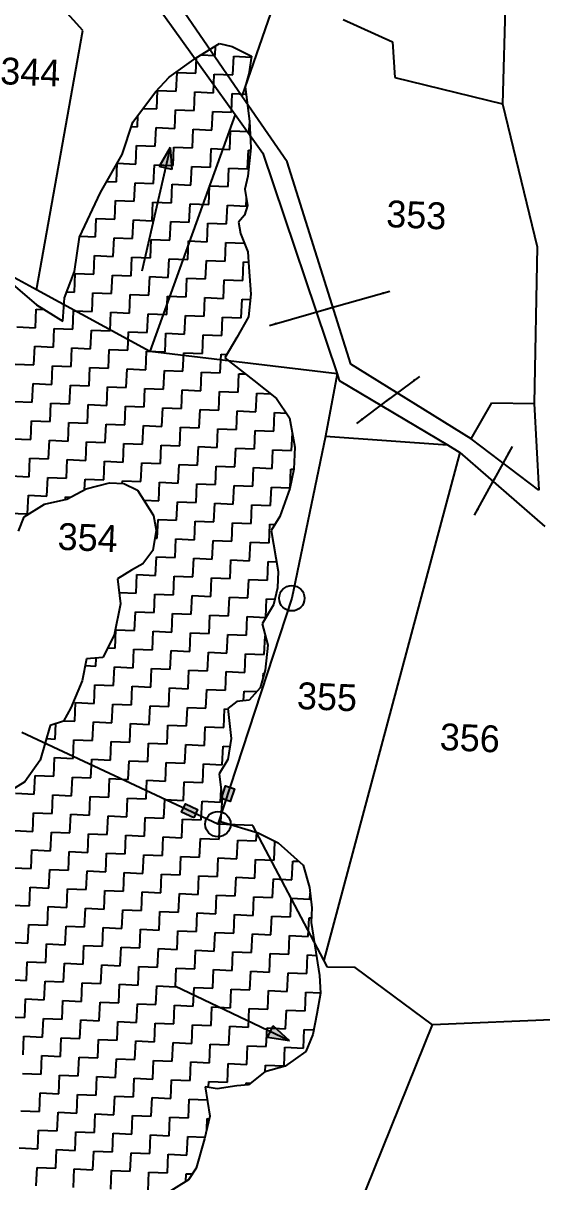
# Model space of a CAD drawing. Header units: metres. Extents: x 275066 to 277427, y 2078766 to 2080541.
# Drawn here: x 276775.3 to 276949.9, y 2079930.4 to 2080320.6 of the extents above; entities that cross this region are included whole.
import ezdxf
from ezdxf.enums import TextEntityAlignment as Align

# ---------------------------------------------------------------- set-up
doc = ezdxf.new("R2010")
doc.units = ezdxf.units.M
for name, color, linetype in [('POLY_HATCH', 12, 'Continuous'), ('POLY_PARCEL', 6, 'Continuous'), ('POLY_ROAD', 30, 'Continuous'), ('TEXT_PARCEL', 7, 'Continuous')]:
    doc.layers.add(name, color=color, linetype=linetype)
doc.styles.get("Standard").update_dxf_attribs({"font": 'simplex.shx'})
doc.styles.add('TEXT_MAP', font='')
doc.styles.get('TEXT_MAP').set_extended_font_data('Kruti Dev 050')
doc.dimstyles.get("Standard").update_dxf_attribs({"dimtxt": 0.18, "dimasz": 0.18, "dimexe": 0.18, "dimexo": 0.0625, "dimgap": 0.09, "dimtad": 0, "dimtih": 1, "dimtoh": 1, "dimdec": 4, "dimzin": 0, "dimdsep": 46, "dimtxsty": 'Standard', "dimcen": 0.09, "dimadec": 0, "dimazin": 0, "dimtfac": 1, "dimtdec": 4, "dimtofl": 0, "dimtmove": 0, "dimatfit": 3, "dimfxl": 1, "dimtolj": 1, "dimtzin": 0, "dimarcsym": 0})

msp = doc.modelspace()

# ---------------------------------------------------------------- hatches: boundary and pattern name
h = msp.add_hatch(color=256)
h.paths.add_polyline_path([(276823.2, 2080271.88), (276825.31, 2080271.39), (276824.78, 2080278.79)])
h.paths.add_polyline_path([(276824.78, 2080278.79), (276821.08, 2080272.36), (276823.2, 2080271.88)])
for points in [[(276846.37, 2080062.79), (276843.4, 2080063.76), (276842, 2080059.47), (276844.97, 2080058.5)], [(276829.9, 2080057.69), (276828.58, 2080054.87), (276832.67, 2080052.95), (276833.99, 2080055.78)]]:
    msp.add_hatch(color=256).paths.add_polyline_path(points)
h = msp.add_hatch(color=256)
h.paths.add_polyline_path([(276858.47, 2079980.93), (276857.54, 2079978.98), (276864.87, 2079977.88)])
h.paths.add_polyline_path([(276864.87, 2079977.88), (276859.41, 2079982.89), (276858.47, 2079980.93)])

# ---------------------------------------------------------------- linework, layer by layer
for points in [[(276824.78, 2080278.79), (276815.25, 2080237.14)], [(276824.78, 2080278.79), (276821.08, 2080272.36)], [(276824.78, 2080278.79), (276825.31, 2080271.39)], [(276825.31, 2080271.39), (276821.08, 2080272.36)], [(276864.87, 2079977.88), (276826.31, 2079996.29)], [(276857.54, 2079978.98), (276859.41, 2079982.89)], [(276864.87, 2079977.88), (276859.41, 2079982.89)], [(276864.87, 2079977.88), (276857.54, 2079978.98)]]:
    msp.add_lwpolyline(points)
for points in [[(276842, 2080059.47), (276843.4, 2080063.76), (276846.37, 2080062.79), (276844.97, 2080058.5)], [(276832.67, 2080052.95), (276828.58, 2080054.87), (276829.9, 2080057.69), (276833.99, 2080055.78)]]:
    msp.add_lwpolyline(points, close=True)
for centre in [(276865.7, 2080126.93), (276840.83, 2080050.86)]:
    msp.add_circle(centre, 4.27)
at = {"layer": 'POLY_HATCH'}
for p, q in [((276833.46, 2080308.93), (276841.32, 2080313.79)), ((276841.32, 2080313.79), (276845.66, 2080312.78)), ((276845.66, 2080312.78), (276852.08, 2080309.5)), ((276824.43, 2080302.49), (276833.46, 2080308.93)), ((276852.08, 2080309.5), (276851.28, 2080303.53)), ((276819.78, 2080297.52), (276824.43, 2080302.49)), ((276851.28, 2080303.53), (276850, 2080299.21)), ((276850, 2080299.21), (276851.42, 2080287.67)), ((276812.21, 2080287.26), (276819.78, 2080297.52)), ((276808.54, 2080276.34), (276812.21, 2080287.26)), ((276851.42, 2080287.67), (276851.86, 2080278.64)), ((276801.35, 2080263.6), (276808.54, 2080276.34)), ((276851.86, 2080278.64), (276850.91, 2080269.05)), ((276850.91, 2080269.05), (276849.91, 2080264.72)), ((276794.26, 2080248.53), (276801.35, 2080263.6)), ((276849.91, 2080264.72), (276850.77, 2080259.22)), ((276849.81, 2080255.98), (276847.79, 2080253.61)), ((276850.77, 2080259.22), (276849.81, 2080255.98)), ((276847.79, 2080253.61), (276848.45, 2080249.76)), ((276792.54, 2080237.03), (276794.26, 2080248.53)), ((276848.45, 2080249.76), (276850.92, 2080243.64)), ((276762.38, 2080240.58), (276779.73, 2080225.81)), ((276850.92, 2080243.64), (276851.25, 2080238.44)), ((276789.2, 2080228.07), (276792.54, 2080237.03)), ((276851.25, 2080238.44), (276851.95, 2080229.36)), ((276851.95, 2080229.36), (276851.08, 2080221.75)), ((276779.73, 2080225.81), (276788.62, 2080220.22)), ((276788.62, 2080220.22), (276789.2, 2080228.07)), ((276851.08, 2080221.75), (276847.23, 2080214.81)), ((276847.23, 2080214.81), (276843.11, 2080207.88)), ((276843.11, 2080207.88), (276852.93, 2080200.23)), ((276852.93, 2080200.23), (276860.6, 2080194.17)), ((276860.6, 2080194.17), (276864.97, 2080187.7)), ((276864.97, 2080187.7), (276866.73, 2080177.79)), ((276866.73, 2080177.79), (276866.42, 2080170.42)), ((276866.42, 2080170.42), (276865.05, 2080163.93)), ((276796.47, 2080163.78), (276804.32, 2080165.75)), ((276804.32, 2080165.75), (276809.2, 2080165.54)), ((276790, 2080160.32), (276796.47, 2080163.78)), ((276809.2, 2080165.54), (276813.7, 2080163.34)), ((276813.7, 2080163.34), (276819.09, 2080154.77)), ((276865.05, 2080163.93), (276861.64, 2080154.51)), ((276775.65, 2080154.33), (276782.45, 2080158.63)), ((276782.45, 2080158.63), (276790, 2080160.32)), ((276773.72, 2080149.52), (276775.65, 2080154.33)), ((276819.09, 2080154.77), (276820.03, 2080149.85)), ((276861.64, 2080154.51), (276858.7, 2080149.72)), ((276820.03, 2080149.85), (276818.88, 2080143)), ((276858.7, 2080149.72), (276861.12, 2080135.95)), ((276818.88, 2080143), (276815.52, 2080138.55)), ((276815.52, 2080138.55), (276811.69, 2080136.41)), ((276811.69, 2080136.41), (276806.97, 2080133.45)), ((276861.12, 2080135.95), (276860.88, 2080130.4)), ((276806.97, 2080133.45), (276808.05, 2080125.07)), ((276860.88, 2080130.4), (276859.55, 2080124.72)), ((276808.05, 2080125.07), (276805.87, 2080114.53)), ((276859.55, 2080124.72), (276855.72, 2080118.33)), ((276855.72, 2080118.33), (276857.6, 2080111.14)), ((276805.87, 2080114.53), (276802.1, 2080106.93)), ((276857.6, 2080111.14), (276856.7, 2080102.71)), ((276796.58, 2080106.51), (276795.12, 2080099.1)), ((276802.1, 2080106.93), (276796.58, 2080106.51)), ((276856.7, 2080102.71), (276855.08, 2080096.77)), ((276795.12, 2080099.1), (276791.28, 2080090.06)), ((276855.08, 2080096.77), (276851.34, 2080092.56)), ((276847.23, 2080092.19), (276844.12, 2080089.83)), ((276851.34, 2080092.56), (276847.23, 2080092.19)), ((276791.28, 2080090.06), (276788.79, 2080085.57)), ((276844.12, 2080089.83), (276845.32, 2080079.67)), ((276784.41, 2080084.03), (276781.04, 2080072.39)), ((276788.79, 2080085.57), (276784.41, 2080084.03)), ((276845.32, 2080079.67), (276844.2, 2080072.62)), ((276781.04, 2080072.39), (276775.84, 2080065.14)), ((276844.2, 2080072.62), (276841.27, 2080067.82)), ((276775.84, 2080065.14), (276770.23, 2080061.65)), ((276841.27, 2080067.82), (276842.28, 2080059.58)), ((276842.28, 2080059.58), (276841.67, 2080051.69)), ((276841.67, 2080051.69), (276854.36, 2080047.87)), ((276854.36, 2080047.87), (276861.05, 2080044.58)), ((276861.05, 2080044.58), (276869.48, 2080037.02)), ((276869.48, 2080037.02), (276871.63, 2080029.55)), ((276871.63, 2080029.55), (276872.43, 2080022.68)), ((276872.43, 2080022.68), (276872.22, 2080017.77)), ((276872.22, 2080017.77), (276875.01, 2079999.9)), ((276875.01, 2079999.9), (276875.3, 2079993.87)), ((276875.3, 2079993.87), (276874.07, 2079986.93)), ((276874.07, 2079986.93), (276872.81, 2079979.99)), ((276872.81, 2079979.99), (276870.4, 2079974.3)), ((276870.4, 2079974.3), (276863.42, 2079969.29)), ((276856.58, 2079967.41), (276851.09, 2079963.06)), ((276863.42, 2079969.29), (276856.58, 2079967.41)), ((276851.09, 2079963.06), (276847.21, 2079962.74)), ((276840.62, 2079961.75), (276836.55, 2079962.41)), ((276836.55, 2079962.41), (276838.06, 2079952.45)), ((276847.21, 2079962.74), (276840.62, 2079961.75)), ((276838.06, 2079952.45), (276836.28, 2079944.81)), ((276836.28, 2079944.81), (276833.45, 2079935.03)), ((276833.45, 2079935.03), (276830.87, 2079931.04)), ((276830.87, 2079931.04), (276821.68, 2079925.36))]:
    msp.add_line(p, q, dxfattribs=at)
at = {"layer": 'POLY_HATCH', "linetype": 'Continuous'}
for p, q in [((276839.88, 2080309.73), (276840.02, 2080312.98)), ((276833.34, 2080303.73), (276833.56, 2080308.99)), ((276835.09, 2080309.94), (276839.88, 2080309.73)), ((276845.89, 2080303.19), (276846.15, 2080309.47)), ((276846.15, 2080309.47), (276852.04, 2080309.22)), ((276826.8, 2080297.72), (276827.07, 2080303.99)), ((276827.07, 2080303.99), (276833.34, 2080303.73)), ((276839.35, 2080297.19), (276839.61, 2080303.46)), ((276839.61, 2080303.46), (276845.89, 2080303.19)), ((276820.26, 2080291.72), (276820.53, 2080297.99)), ((276820.53, 2080297.99), (276826.8, 2080297.72)), ((276832.81, 2080291.18), (276833.07, 2080297.46)), ((276833.07, 2080297.46), (276839.35, 2080297.19)), ((276845.35, 2080290.65), (276845.62, 2080296.92)), ((276845.62, 2080296.92), (276850.31, 2080296.72)), ((276815.64, 2080291.91), (276820.26, 2080291.72)), ((276826.27, 2080285.18), (276826.53, 2080291.45)), ((276826.53, 2080291.45), (276832.81, 2080291.18)), ((276838.81, 2080284.64), (276839.08, 2080290.92)), ((276839.08, 2080290.92), (276845.35, 2080290.65)), ((276813.72, 2080285.71), (276813.88, 2080289.53)), ((276851.36, 2080284.11), (276851.47, 2080286.71)), ((276811.71, 2080285.8), (276813.72, 2080285.71)), ((276819.73, 2080279.17), (276819.99, 2080285.44)), ((276819.99, 2080285.44), (276826.27, 2080285.18)), ((276832.27, 2080278.64), (276832.54, 2080284.91)), ((276832.54, 2080284.91), (276838.81, 2080284.64)), ((276844.82, 2080278.1), (276845.08, 2080284.38)), ((276845.08, 2080284.38), (276851.36, 2080284.11)), ((276813.19, 2080273.17), (276813.45, 2080279.44)), ((276813.45, 2080279.44), (276819.73, 2080279.17)), ((276825.73, 2080272.63), (276826, 2080278.9)), ((276826, 2080278.9), (276832.27, 2080278.64)), ((276838.28, 2080272.1), (276838.54, 2080278.37)), ((276838.54, 2080278.37), (276844.82, 2080278.1)), ((276850.82, 2080271.56), (276851.09, 2080277.84)), ((276851.09, 2080277.84), (276851.77, 2080277.81)), ((276806.65, 2080267.16), (276806.91, 2080273.43)), ((276806.91, 2080273.43), (276813.19, 2080273.17)), ((276819.19, 2080266.63), (276819.46, 2080272.9)), ((276819.46, 2080272.9), (276825.73, 2080272.63)), ((276831.74, 2080266.09), (276832, 2080272.37)), ((276832, 2080272.37), (276838.28, 2080272.1)), ((276844.28, 2080265.56), (276844.55, 2080271.83)), ((276844.55, 2080271.83), (276850.82, 2080271.56)), ((276803.43, 2080267.3), (276806.65, 2080267.16)), ((276812.65, 2080260.62), (276812.92, 2080266.89)), ((276812.92, 2080266.89), (276819.19, 2080266.63)), ((276825.2, 2080260.09), (276825.46, 2080266.36)), ((276825.46, 2080266.36), (276831.74, 2080266.09)), ((276837.74, 2080259.55), (276838.01, 2080265.83)), ((276838.01, 2080265.83), (276844.28, 2080265.56)), ((276806.11, 2080254.62), (276806.38, 2080260.89)), ((276806.38, 2080260.89), (276812.65, 2080260.62)), ((276818.66, 2080254.08), (276818.93, 2080260.35)), ((276818.93, 2080260.35), (276825.2, 2080260.09)), ((276831.2, 2080253.55), (276831.47, 2080259.82)), ((276831.47, 2080259.82), (276837.74, 2080259.55)), ((276850.29, 2080259.02), (276850.4, 2080261.59)), ((276843.75, 2080253.01), (276844.02, 2080259.29)), ((276844.02, 2080259.29), (276850.29, 2080259.02)), ((276799.57, 2080248.61), (276799.84, 2080254.88)), ((276799.84, 2080254.88), (276806.11, 2080254.62)), ((276812.12, 2080248.08), (276812.39, 2080254.35)), ((276812.39, 2080254.35), (276818.66, 2080254.08)), ((276824.66, 2080247.54), (276824.93, 2080253.81)), ((276824.93, 2080253.81), (276831.2, 2080253.55)), ((276837.21, 2080247.01), (276837.48, 2080253.28)), ((276837.48, 2080253.28), (276843.75, 2080253.01)), ((276794.41, 2080248.83), (276799.57, 2080248.61)), ((276805.58, 2080242.07), (276805.85, 2080248.34)), ((276805.85, 2080248.34), (276812.12, 2080248.08)), ((276818.12, 2080241.54), (276818.39, 2080247.81)), ((276818.39, 2080247.81), (276824.66, 2080247.54)), ((276830.67, 2080241), (276830.94, 2080247.28)), ((276830.94, 2080247.28), (276837.21, 2080247.01)), ((276843.21, 2080240.47), (276843.48, 2080246.74)), ((276843.48, 2080246.74), (276849.75, 2080246.47)), ((276849.75, 2080246.47), (276849.76, 2080246.53)), ((276799.04, 2080236.07), (276799.31, 2080242.34)), ((276799.31, 2080242.34), (276805.58, 2080242.07)), ((276811.58, 2080235.53), (276811.85, 2080241.8)), ((276811.85, 2080241.8), (276818.12, 2080241.54)), ((276824.13, 2080235), (276824.4, 2080241.27)), ((276824.4, 2080241.27), (276830.67, 2080241)), ((276836.67, 2080234.46), (276836.94, 2080240.74)), ((276836.94, 2080240.74), (276843.21, 2080240.47)), ((276849.22, 2080233.93), (276849.49, 2080240.2)), ((276849.49, 2080240.2), (276851.14, 2080240.13)), ((276792.5, 2080230.06), (276792.77, 2080236.33)), ((276792.77, 2080236.33), (276799.04, 2080236.07)), ((276805.04, 2080229.53), (276805.31, 2080235.8)), ((276805.31, 2080235.8), (276811.58, 2080235.53)), ((276817.59, 2080228.99), (276817.86, 2080235.26)), ((276817.86, 2080235.26), (276824.13, 2080235)), ((276830.13, 2080228.46), (276830.4, 2080234.73)), ((276830.4, 2080234.73), (276836.67, 2080234.46)), ((276842.68, 2080227.92), (276842.95, 2080234.2)), ((276842.95, 2080234.2), (276849.22, 2080233.93)), ((276789.99, 2080230.17), (276792.5, 2080230.06)), ((276798.5, 2080223.52), (276798.77, 2080229.79)), ((276798.77, 2080229.79), (276805.04, 2080229.53)), ((276811.05, 2080222.99), (276811.32, 2080229.26)), ((276811.32, 2080229.26), (276817.59, 2080228.99)), ((276823.59, 2080222.45), (276823.86, 2080228.72)), ((276823.86, 2080228.72), (276830.13, 2080228.46)), ((276836.14, 2080221.92), (276836.41, 2080228.19)), ((276836.41, 2080228.19), (276842.68, 2080227.92)), ((276779.42, 2080218.05), (276779.69, 2080224.32)), ((276779.69, 2080224.32), (276782.27, 2080224.21)), ((276848.68, 2080221.38), (276848.95, 2080227.66)), ((276848.95, 2080227.66), (276851.74, 2080227.54)), ((276791.97, 2080217.52), (276792.23, 2080223.79)), ((276792.23, 2080223.79), (276798.5, 2080223.52)), ((276804.51, 2080216.98), (276804.78, 2080223.25)), ((276804.78, 2080223.25), (276811.05, 2080222.99)), ((276817.06, 2080216.45), (276817.32, 2080222.72)), ((276817.32, 2080222.72), (276823.59, 2080222.45)), ((276829.6, 2080215.91), (276829.87, 2080222.18)), ((276829.87, 2080222.18), (276836.14, 2080221.92)), ((276842.15, 2080215.38), (276842.41, 2080221.65)), ((276842.41, 2080221.65), (276848.68, 2080221.38)), ((276773.15, 2080218.32), (276779.42, 2080218.05)), ((276785.43, 2080211.51), (276785.69, 2080217.78)), ((276785.69, 2080217.78), (276791.97, 2080217.52)), ((276797.97, 2080210.98), (276798.24, 2080217.25)), ((276798.24, 2080217.25), (276804.51, 2080216.98)), ((276810.52, 2080210.44), (276810.78, 2080216.71)), ((276810.78, 2080216.71), (276817.06, 2080216.45)), ((276823.06, 2080209.91), (276823.33, 2080216.18)), ((276823.33, 2080216.18), (276829.6, 2080215.91)), ((276835.61, 2080209.37), (276835.87, 2080215.65)), ((276835.87, 2080215.65), (276842.15, 2080215.38)), ((276778.89, 2080205.5), (276779.15, 2080211.78)), ((276779.15, 2080211.78), (276785.43, 2080211.51)), ((276791.43, 2080204.97), (276791.7, 2080211.24)), ((276791.7, 2080211.24), (276797.97, 2080210.98)), ((276803.98, 2080204.44), (276804.24, 2080210.71)), ((276804.24, 2080210.71), (276810.52, 2080210.44)), ((276816.52, 2080203.9), (276816.79, 2080210.17)), ((276816.79, 2080210.17), (276823.06, 2080209.91)), ((276829.07, 2080203.37), (276829.33, 2080209.64)), ((276829.33, 2080209.64), (276835.61, 2080209.37)), ((276841.61, 2080202.83), (276841.88, 2080209.11)), ((276841.88, 2080209.11), (276843.79, 2080209.02)), ((276772.61, 2080205.77), (276778.89, 2080205.5)), ((276784.89, 2080198.96), (276785.16, 2080205.24)), ((276785.16, 2080205.24), (276791.43, 2080204.97)), ((276797.44, 2080198.43), (276797.7, 2080204.7)), ((276797.7, 2080204.7), (276803.98, 2080204.44)), ((276809.98, 2080197.9), (276810.25, 2080204.17)), ((276810.25, 2080204.17), (276816.52, 2080203.9)), ((276822.53, 2080197.36), (276822.79, 2080203.63)), ((276822.79, 2080203.63), (276829.07, 2080203.37)), ((276835.07, 2080196.83), (276835.34, 2080203.1)), ((276835.34, 2080203.1), (276841.61, 2080202.83)), ((276847.62, 2080196.29), (276847.88, 2080202.57)), ((276847.88, 2080202.57), (276850.05, 2080202.47)), ((276778.35, 2080192.96), (276778.62, 2080199.23)), ((276778.62, 2080199.23), (276784.89, 2080198.96)), ((276790.9, 2080192.43), (276791.16, 2080198.7)), ((276791.16, 2080198.7), (276797.44, 2080198.43)), ((276803.44, 2080191.89), (276803.71, 2080198.16)), ((276803.71, 2080198.16), (276809.98, 2080197.9)), ((276815.99, 2080191.36), (276816.25, 2080197.63)), ((276816.25, 2080197.63), (276822.53, 2080197.36)), ((276828.53, 2080190.82), (276828.8, 2080197.09)), ((276828.8, 2080197.09), (276835.07, 2080196.83)), ((276772.08, 2080193.23), (276778.35, 2080192.96)), ((276841.08, 2080190.29), (276841.34, 2080196.56)), ((276841.34, 2080196.56), (276847.62, 2080196.29)), ((276853.62, 2080189.75), (276853.89, 2080196.03)), ((276853.89, 2080196.03), (276858.5, 2080195.83)), ((276784.36, 2080186.42), (276784.62, 2080192.69)), ((276784.62, 2080192.69), (276790.9, 2080192.43)), ((276796.9, 2080185.89), (276797.17, 2080192.16)), ((276797.17, 2080192.16), (276803.44, 2080191.89)), ((276809.45, 2080185.35), (276809.71, 2080191.62)), ((276809.71, 2080191.62), (276815.99, 2080191.36)), ((276821.99, 2080184.82), (276822.26, 2080191.09)), ((276822.26, 2080191.09), (276828.53, 2080190.82)), ((276834.54, 2080184.28), (276834.8, 2080190.56)), ((276834.8, 2080190.56), (276841.08, 2080190.29)), ((276847.08, 2080183.75), (276847.35, 2080190.02)), ((276847.35, 2080190.02), (276853.62, 2080189.75)), ((276859.63, 2080183.21), (276859.89, 2080189.49)), ((276859.89, 2080189.49), (276863.87, 2080189.32)), ((276777.82, 2080180.41), (276778.08, 2080186.69)), ((276778.08, 2080186.69), (276784.36, 2080186.42)), ((276790.36, 2080179.88), (276790.63, 2080186.15)), ((276790.63, 2080186.15), (276796.9, 2080185.89)), ((276802.91, 2080179.35), (276803.17, 2080185.62)), ((276803.17, 2080185.62), (276809.45, 2080185.35)), ((276815.45, 2080178.81), (276815.72, 2080185.08)), ((276815.72, 2080185.08), (276821.99, 2080184.82)), ((276828, 2080178.28), (276828.26, 2080184.55)), ((276828.26, 2080184.55), (276834.54, 2080184.28)), ((276840.54, 2080177.74), (276840.81, 2080184.02)), ((276840.81, 2080184.02), (276847.08, 2080183.75)), ((276853.09, 2080177.21), (276853.35, 2080183.48)), ((276853.35, 2080183.48), (276859.63, 2080183.21)), ((276865.63, 2080176.67), (276865.88, 2080182.56)), ((276771.54, 2080180.68), (276777.82, 2080180.41)), ((276783.82, 2080173.87), (276784.09, 2080180.15)), ((276784.09, 2080180.15), (276790.36, 2080179.88)), ((276796.37, 2080173.34), (276796.63, 2080179.61)), ((276796.63, 2080179.61), (276802.91, 2080179.35)), ((276808.91, 2080172.81), (276809.18, 2080179.08)), ((276809.18, 2080179.08), (276815.45, 2080178.81)), ((276821.46, 2080172.27), (276821.72, 2080178.54)), ((276821.72, 2080178.54), (276828, 2080178.28)), ((276834, 2080171.74), (276834.27, 2080178.01)), ((276834.27, 2080178.01), (276840.54, 2080177.74)), ((276846.55, 2080171.2), (276846.81, 2080177.48)), ((276846.81, 2080177.48), (276853.09, 2080177.21)), ((276777.28, 2080167.87), (276777.55, 2080174.14)), ((276777.55, 2080174.14), (276783.82, 2080173.87)), ((276789.83, 2080167.34), (276790.1, 2080173.61)), ((276790.1, 2080173.61), (276796.37, 2080173.34)), ((276859.09, 2080170.67), (276859.36, 2080176.94)), ((276859.36, 2080176.94), (276865.63, 2080176.67)), ((276802.37, 2080166.8), (276802.64, 2080173.07)), ((276802.64, 2080173.07), (276808.91, 2080172.81)), ((276814.92, 2080166.27), (276815.19, 2080172.54)), ((276815.19, 2080172.54), (276821.46, 2080172.27)), ((276827.46, 2080165.73), (276827.73, 2080172)), ((276827.73, 2080172), (276834, 2080171.74)), ((276840.01, 2080165.2), (276840.28, 2080171.47)), ((276840.28, 2080171.47), (276846.55, 2080171.2)), ((276852.55, 2080164.66), (276852.82, 2080170.94)), ((276852.82, 2080170.94), (276859.09, 2080170.67)), ((276865.1, 2080164.16), (276865.37, 2080170.4)), ((276865.37, 2080170.4), (276866.41, 2080170.36)), ((276771.01, 2080168.14), (276777.28, 2080167.87)), ((276783.29, 2080161.33), (276783.56, 2080167.6)), ((276783.56, 2080167.6), (276789.83, 2080167.34)), ((276795.95, 2080163.51), (276796.1, 2080167.07)), ((276796.1, 2080167.07), (276802.37, 2080166.8)), ((276808.6, 2080165.57), (276808.65, 2080166.53)), ((276808.65, 2080166.53), (276814.92, 2080166.27)), ((276820.92, 2080159.73), (276821.19, 2080166)), ((276821.19, 2080166), (276827.46, 2080165.73)), ((276833.47, 2080159.19), (276833.74, 2080165.47)), ((276833.74, 2080165.47), (276840.01, 2080165.2)), ((276846.01, 2080158.66), (276846.28, 2080164.93)), ((276846.28, 2080164.93), (276852.55, 2080164.66)), ((276858.56, 2080158.12), (276858.83, 2080164.4)), ((276858.83, 2080164.4), (276865.09, 2080164.13)), ((276776.75, 2080155.32), (276777.02, 2080161.6)), ((276777.02, 2080161.6), (276783.29, 2080161.33)), ((276789.52, 2080160.22), (276789.56, 2080161.06)), ((276789.56, 2080161.06), (276791.24, 2080160.99)), ((276815.84, 2080159.94), (276820.92, 2080159.73)), ((276826.93, 2080153.19), (276827.2, 2080159.46)), ((276827.2, 2080159.46), (276833.47, 2080159.19)), ((276839.47, 2080152.65), (276839.74, 2080158.93)), ((276839.74, 2080158.93), (276846.01, 2080158.66)), ((276852.02, 2080152.12), (276852.29, 2080158.39)), ((276852.29, 2080158.39), (276858.56, 2080158.12)), ((276770.48, 2080155.59), (276776.75, 2080155.32)), ((276820.39, 2080147.18), (276820.66, 2080153.45)), ((276820.66, 2080153.45), (276826.93, 2080153.19)), ((276832.93, 2080146.65), (276833.2, 2080152.92)), ((276833.2, 2080152.92), (276839.47, 2080152.65)), ((276845.48, 2080146.11), (276845.75, 2080152.39)), ((276845.75, 2080152.39), (276852.02, 2080152.12)), ((276858.02, 2080145.58), (276858.29, 2080151.85)), ((276858.29, 2080151.85), (276859.97, 2080151.78)), ((276819.59, 2080147.22), (276820.39, 2080147.18)), ((276826.39, 2080140.64), (276826.66, 2080146.91)), ((276826.66, 2080146.91), (276832.93, 2080146.65)), ((276838.94, 2080140.11), (276839.21, 2080146.38)), ((276839.21, 2080146.38), (276845.48, 2080146.11)), ((276851.48, 2080139.57), (276851.75, 2080145.85)), ((276851.75, 2080145.85), (276858.02, 2080145.58)), ((276819.85, 2080134.64), (276820.12, 2080140.91)), ((276820.12, 2080140.91), (276826.39, 2080140.64)), ((276832.4, 2080134.1), (276832.67, 2080140.38)), ((276832.67, 2080140.38), (276838.94, 2080140.11)), ((276844.94, 2080133.57), (276845.21, 2080139.84)), ((276845.21, 2080139.84), (276851.48, 2080139.57)), ((276857.49, 2080133.03), (276857.76, 2080139.31)), ((276857.76, 2080139.31), (276860.56, 2080139.19)), ((276813.32, 2080128.63), (276813.58, 2080134.9)), ((276813.58, 2080134.9), (276819.85, 2080134.64)), ((276825.86, 2080128.1), (276826.13, 2080134.37)), ((276826.13, 2080134.37), (276832.4, 2080134.1)), ((276838.41, 2080127.56), (276838.67, 2080133.84)), ((276838.67, 2080133.84), (276844.94, 2080133.57)), ((276850.95, 2080127.03), (276851.22, 2080133.3)), ((276851.22, 2080133.3), (276857.49, 2080133.03)), ((276807.56, 2080128.88), (276813.32, 2080128.63)), ((276819.32, 2080122.09), (276819.59, 2080128.36)), ((276819.59, 2080128.36), (276825.86, 2080128.1)), ((276831.87, 2080121.56), (276832.13, 2080127.83)), ((276832.13, 2080127.83), (276838.41, 2080127.56)), ((276844.41, 2080121.02), (276844.68, 2080127.3)), ((276844.68, 2080127.3), (276850.95, 2080127.03)), ((276856.96, 2080120.49), (276857.22, 2080126.76)), ((276857.22, 2080126.76), (276860, 2080126.64)), ((276812.78, 2080116.09), (276813.05, 2080122.36)), ((276813.05, 2080122.36), (276819.32, 2080122.09)), ((276825.33, 2080115.55), (276825.59, 2080121.82)), ((276825.59, 2080121.82), (276831.87, 2080121.56)), ((276837.87, 2080115.02), (276838.14, 2080121.29)), ((276838.14, 2080121.29), (276844.41, 2080121.02)), ((276850.42, 2080114.48), (276850.68, 2080120.76)), ((276850.68, 2080120.76), (276856.96, 2080120.49)), ((276806.24, 2080110.08), (276806.51, 2080116.35)), ((276806.51, 2080116.35), (276812.78, 2080116.09)), ((276818.79, 2080109.55), (276819.05, 2080115.82)), ((276819.05, 2080115.82), (276825.33, 2080115.55)), ((276831.33, 2080109.01), (276831.6, 2080115.29)), ((276831.6, 2080115.29), (276837.87, 2080115.02)), ((276843.88, 2080108.48), (276844.14, 2080114.75)), ((276844.14, 2080114.75), (276850.42, 2080114.48)), ((276856.42, 2080107.94), (276856.69, 2080114.22)), ((276856.69, 2080114.22), (276856.8, 2080114.21)), ((276803.72, 2080110.19), (276806.24, 2080110.08)), ((276812.25, 2080103.54), (276812.51, 2080109.81)), ((276812.51, 2080109.81), (276818.79, 2080109.55)), ((276824.79, 2080103.01), (276825.06, 2080109.28)), ((276825.06, 2080109.28), (276831.33, 2080109.01)), ((276837.34, 2080102.47), (276837.6, 2080108.75)), ((276837.6, 2080108.75), (276843.88, 2080108.48)), ((276849.88, 2080101.94), (276850.15, 2080108.21)), ((276850.15, 2080108.21), (276856.42, 2080107.94)), ((276796.13, 2080104.23), (276799.7, 2080104.08)), ((276799.7, 2080104.08), (276799.82, 2080106.75)), ((276805.71, 2080097.54), (276805.97, 2080103.81)), ((276805.97, 2080103.81), (276812.25, 2080103.54)), ((276818.25, 2080097), (276818.52, 2080103.27)), ((276818.52, 2080103.27), (276824.79, 2080103.01)), ((276830.8, 2080096.47), (276831.06, 2080102.74)), ((276831.06, 2080102.74), (276837.34, 2080102.47)), ((276843.34, 2080095.93), (276843.61, 2080102.21)), ((276843.61, 2080102.21), (276849.88, 2080101.94)), ((276856.11, 2080100.55), (276856.15, 2080101.67)), ((276856.15, 2080101.67), (276856.41, 2080101.66)), ((276799.17, 2080091.53), (276799.43, 2080097.8)), ((276799.43, 2080097.8), (276805.71, 2080097.54)), ((276811.71, 2080091), (276811.98, 2080097.27)), ((276811.98, 2080097.27), (276818.25, 2080097)), ((276824.26, 2080090.46), (276824.52, 2080096.73)), ((276824.52, 2080096.73), (276830.8, 2080096.47)), ((276836.8, 2080089.93), (276837.07, 2080096.2)), ((276837.07, 2080096.2), (276843.34, 2080095.93)), ((276849.48, 2080092.39), (276849.61, 2080095.67)), ((276849.61, 2080095.67), (276853.93, 2080095.48)), ((276792.63, 2080085.53), (276792.89, 2080091.8)), ((276792.89, 2080091.8), (276799.17, 2080091.53)), ((276805.17, 2080084.99), (276805.44, 2080091.26)), ((276805.44, 2080091.26), (276811.71, 2080091)), ((276817.72, 2080084.46), (276817.98, 2080090.73)), ((276817.98, 2080090.73), (276824.26, 2080090.46)), ((276830.26, 2080083.92), (276830.53, 2080090.19)), ((276830.53, 2080090.19), (276836.8, 2080089.93)), ((276842.81, 2080083.39), (276843.07, 2080089.66)), ((276843.07, 2080089.66), (276844.14, 2080089.62)), ((276786.09, 2080079.52), (276786.31, 2080084.7)), ((276788.85, 2080085.69), (276792.63, 2080085.53)), ((276798.63, 2080078.99), (276798.9, 2080085.26)), ((276798.9, 2080085.26), (276805.17, 2080084.99)), ((276811.18, 2080078.45), (276811.45, 2080084.72)), ((276811.45, 2080084.72), (276817.72, 2080084.46)), ((276823.72, 2080077.92), (276823.99, 2080084.19)), ((276823.99, 2080084.19), (276830.26, 2080083.92)), ((276836.27, 2080077.38), (276836.54, 2080083.66)), ((276836.54, 2080083.66), (276842.81, 2080083.39)), ((276783.14, 2080079.65), (276786.09, 2080079.52)), ((276792.09, 2080072.98), (276792.36, 2080079.25)), ((276792.36, 2080079.25), (276798.63, 2080078.99)), ((276804.64, 2080072.45), (276804.91, 2080078.72)), ((276804.91, 2080078.72), (276811.18, 2080078.45)), ((276817.18, 2080071.91), (276817.45, 2080078.18)), ((276817.45, 2080078.18), (276823.72, 2080077.92)), ((276829.73, 2080071.38), (276830, 2080077.65)), ((276830, 2080077.65), (276836.27, 2080077.38)), ((276842.27, 2080070.84), (276842.54, 2080077.12)), ((276842.54, 2080077.12), (276844.9, 2080077.02)), ((276785.55, 2080066.97), (276785.82, 2080073.25)), ((276785.82, 2080073.25), (276792.09, 2080072.98)), ((276798.1, 2080066.44), (276798.37, 2080072.71)), ((276798.37, 2080072.71), (276804.64, 2080072.45)), ((276810.64, 2080065.91), (276810.91, 2080072.18)), ((276810.91, 2080072.18), (276817.18, 2080071.91)), ((276823.19, 2080065.37), (276823.46, 2080071.64)), ((276823.46, 2080071.64), (276829.73, 2080071.38)), ((276835.73, 2080064.84), (276836, 2080071.11)), ((276836, 2080071.11), (276842.27, 2080070.84)), ((276779.01, 2080060.97), (276779.28, 2080067.24)), ((276779.28, 2080067.24), (276785.55, 2080066.97)), ((276791.56, 2080060.44), (276791.83, 2080066.71)), ((276791.83, 2080066.71), (276798.1, 2080066.44)), ((276804.1, 2080059.9), (276804.37, 2080066.17)), ((276804.37, 2080066.17), (276810.64, 2080065.91)), ((276816.65, 2080059.37), (276816.92, 2080065.64)), ((276816.92, 2080065.64), (276823.19, 2080065.37)), ((276829.19, 2080058.83), (276829.46, 2080065.1)), ((276829.46, 2080065.1), (276835.73, 2080064.84)), ((276772.74, 2080061.24), (276779.01, 2080060.97)), ((276785.02, 2080054.43), (276785.29, 2080060.7)), ((276785.29, 2080060.7), (276791.56, 2080060.44)), ((276841.74, 2080058.3), (276841.92, 2080062.53)), ((276797.56, 2080053.9), (276797.83, 2080060.17)), ((276797.83, 2080060.17), (276804.1, 2080059.9)), ((276810.11, 2080053.36), (276810.38, 2080059.63)), ((276810.38, 2080059.63), (276816.65, 2080059.37)), ((276822.65, 2080052.83), (276822.92, 2080059.1)), ((276822.92, 2080059.1), (276829.19, 2080058.83)), ((276835.2, 2080052.29), (276835.47, 2080058.57)), ((276835.47, 2080058.57), (276841.74, 2080058.3)), ((276778.48, 2080048.42), (276778.75, 2080054.7)), ((276778.75, 2080054.7), (276785.02, 2080054.43)), ((276791.02, 2080047.89), (276791.29, 2080054.16)), ((276791.29, 2080054.16), (276797.56, 2080053.9)), ((276803.57, 2080047.36), (276803.84, 2080053.63)), ((276803.84, 2080053.63), (276810.11, 2080053.36)), ((276816.11, 2080046.82), (276816.38, 2080053.09)), ((276816.38, 2080053.09), (276822.65, 2080052.83)), ((276828.66, 2080046.29), (276828.93, 2080052.56)), ((276828.93, 2080052.56), (276835.2, 2080052.29)), ((276772.21, 2080048.69), (276778.48, 2080048.42)), ((276841.2, 2080045.75), (276841.47, 2080052.03)), ((276841.47, 2080052.03), (276841.7, 2080052.02)), ((276784.49, 2080041.88), (276784.75, 2080048.16)), ((276784.75, 2080048.16), (276791.02, 2080047.89)), ((276797.03, 2080041.35), (276797.3, 2080047.62)), ((276797.3, 2080047.62), (276803.57, 2080047.36)), ((276809.58, 2080040.82), (276809.84, 2080047.09)), ((276809.84, 2080047.09), (276816.11, 2080046.82)), ((276822.12, 2080040.28), (276822.39, 2080046.55)), ((276822.39, 2080046.55), (276828.66, 2080046.29)), ((276834.67, 2080039.75), (276834.93, 2080046.02)), ((276834.93, 2080046.02), (276841.2, 2080045.75)), ((276847.21, 2080039.21), (276847.48, 2080045.49)), ((276847.48, 2080045.49), (276853.75, 2080045.22)), ((276853.75, 2080045.22), (276853.87, 2080048.02)), ((276859.76, 2080038.68), (276860.02, 2080044.95)), ((276860.02, 2080044.95), (276860.32, 2080044.94)), ((276777.95, 2080035.88), (276778.21, 2080042.15)), ((276778.21, 2080042.15), (276784.49, 2080041.88)), ((276790.49, 2080035.35), (276790.76, 2080041.62)), ((276790.76, 2080041.62), (276797.03, 2080041.35)), ((276803.04, 2080034.81), (276803.3, 2080041.08)), ((276803.3, 2080041.08), (276809.58, 2080040.82)), ((276815.58, 2080034.28), (276815.85, 2080040.55)), ((276815.85, 2080040.55), (276822.12, 2080040.28)), ((276828.13, 2080033.74), (276828.39, 2080040.01)), ((276828.39, 2080040.01), (276834.67, 2080039.75)), ((276840.67, 2080033.21), (276840.94, 2080039.48)), ((276840.94, 2080039.48), (276847.21, 2080039.21)), ((276853.22, 2080032.67), (276853.48, 2080038.95)), ((276853.48, 2080038.95), (276859.76, 2080038.68)), ((276865.76, 2080032.14), (276866.03, 2080038.41)), ((276866.03, 2080038.41), (276868.02, 2080038.33)), ((276771.67, 2080036.15), (276777.95, 2080035.88)), ((276783.95, 2080029.34), (276784.22, 2080035.61)), ((276784.22, 2080035.61), (276790.49, 2080035.35)), ((276796.5, 2080028.81), (276796.76, 2080035.08)), ((276796.76, 2080035.08), (276803.04, 2080034.81)), ((276809.04, 2080028.27), (276809.31, 2080034.54)), ((276809.31, 2080034.54), (276815.58, 2080034.28)), ((276821.59, 2080027.74), (276821.85, 2080034.01)), ((276821.85, 2080034.01), (276828.13, 2080033.74)), ((276834.13, 2080027.2), (276834.4, 2080033.48)), ((276834.4, 2080033.48), (276840.67, 2080033.21)), ((276777.41, 2080023.33), (276777.68, 2080029.61)), ((276777.68, 2080029.61), (276783.95, 2080029.34)), ((276846.68, 2080026.67), (276846.94, 2080032.94)), ((276846.94, 2080032.94), (276853.22, 2080032.67)), ((276859.22, 2080026.13), (276859.49, 2080032.41)), ((276859.49, 2080032.41), (276865.76, 2080032.14)), ((276789.96, 2080022.8), (276790.22, 2080029.07)), ((276790.22, 2080029.07), (276796.5, 2080028.81)), ((276802.5, 2080022.27), (276802.77, 2080028.54)), ((276802.77, 2080028.54), (276809.04, 2080028.27)), ((276815.05, 2080021.73), (276815.31, 2080028)), ((276815.31, 2080028), (276821.59, 2080027.74)), ((276827.59, 2080021.2), (276827.86, 2080027.47)), ((276827.86, 2080027.47), (276834.13, 2080027.2)), ((276840.14, 2080020.66), (276840.4, 2080026.94)), ((276840.4, 2080026.94), (276846.68, 2080026.67)), ((276852.68, 2080020.13), (276852.95, 2080026.4)), ((276852.95, 2080026.4), (276859.22, 2080026.13)), ((276865.23, 2080019.59), (276865.49, 2080025.87)), ((276865.49, 2080025.87), (276871.77, 2080025.6)), ((276871.77, 2080025.6), (276871.85, 2080027.61)), ((276771.14, 2080023.6), (276777.41, 2080023.33)), ((276783.42, 2080016.79), (276783.68, 2080023.07)), ((276783.68, 2080023.07), (276789.96, 2080022.8)), ((276795.96, 2080016.26), (276796.23, 2080022.53)), ((276796.23, 2080022.53), (276802.5, 2080022.27)), ((276808.51, 2080015.73), (276808.77, 2080022)), ((276808.77, 2080022), (276815.05, 2080021.73)), ((276821.05, 2080015.19), (276821.32, 2080021.46)), ((276821.32, 2080021.46), (276827.59, 2080021.2)), ((276833.6, 2080014.66), (276833.86, 2080020.93)), ((276833.86, 2080020.93), (276840.14, 2080020.66)), ((276846.14, 2080014.12), (276846.41, 2080020.4)), ((276846.41, 2080020.4), (276852.68, 2080020.13)), ((276858.69, 2080013.59), (276858.95, 2080019.86)), ((276858.95, 2080019.86), (276865.23, 2080019.59)), ((276871.23, 2080013.05), (276871.5, 2080019.33)), ((276871.5, 2080019.33), (276872.28, 2080019.29)), ((276776.88, 2080010.79), (276777.14, 2080017.06)), ((276777.14, 2080017.06), (276783.42, 2080016.79)), ((276789.42, 2080010.26), (276789.69, 2080016.53)), ((276789.69, 2080016.53), (276795.96, 2080016.26)), ((276801.97, 2080009.72), (276802.23, 2080015.99)), ((276802.23, 2080015.99), (276808.51, 2080015.73)), ((276814.51, 2080009.19), (276814.78, 2080015.46)), ((276814.78, 2080015.46), (276821.05, 2080015.19)), ((276827.06, 2080008.65), (276827.32, 2080014.92)), ((276827.32, 2080014.92), (276833.6, 2080014.66)), ((276839.6, 2080008.12), (276839.87, 2080014.39)), ((276839.87, 2080014.39), (276846.14, 2080014.12)), ((276852.15, 2080007.58), (276852.41, 2080013.86)), ((276852.41, 2080013.86), (276858.69, 2080013.59)), ((276770.6, 2080011.06), (276776.88, 2080010.79)), ((276782.88, 2080004.25), (276783.15, 2080010.52)), ((276783.15, 2080010.52), (276789.42, 2080010.26)), ((276795.43, 2080003.72), (276795.69, 2080009.99)), ((276795.69, 2080009.99), (276801.97, 2080009.72)), ((276864.69, 2080007.05), (276864.96, 2080013.32)), ((276864.96, 2080013.32), (276871.23, 2080013.05)), ((276807.97, 2080003.18), (276808.24, 2080009.45)), ((276808.24, 2080009.45), (276814.51, 2080009.19)), ((276820.52, 2080002.65), (276820.78, 2080008.92)), ((276820.78, 2080008.92), (276827.06, 2080008.65)), ((276833.06, 2080002.11), (276833.33, 2080008.39)), ((276833.33, 2080008.39), (276839.6, 2080008.12)), ((276845.61, 2080001.58), (276845.87, 2080007.85)), ((276845.87, 2080007.85), (276852.15, 2080007.58)), ((276858.15, 2080001.04), (276858.42, 2080007.32)), ((276858.42, 2080007.32), (276864.69, 2080007.05)), ((276870.7, 2080000.51), (276870.96, 2080006.78)), ((276870.96, 2080006.78), (276873.96, 2080006.65)), ((276776.34, 2079998.24), (276776.61, 2080004.52)), ((276776.61, 2080004.52), (276782.88, 2080004.25)), ((276788.89, 2079997.71), (276789.15, 2080003.98)), ((276789.15, 2080003.98), (276795.43, 2080003.72)), ((276801.43, 2079997.18), (276801.7, 2080003.45)), ((276801.7, 2080003.45), (276807.97, 2080003.18)), ((276813.98, 2079996.64), (276814.24, 2080002.91)), ((276814.24, 2080002.91), (276820.52, 2080002.65)), ((276826.52, 2079996.11), (276826.79, 2080002.38)), ((276826.79, 2080002.38), (276833.06, 2080002.11)), ((276839.07, 2079995.57), (276839.33, 2080001.85)), ((276839.33, 2080001.85), (276845.61, 2080001.58)), ((276770.07, 2079998.51), (276776.34, 2079998.24)), ((276782.35, 2079991.7), (276782.62, 2079997.98)), ((276782.62, 2079997.98), (276788.89, 2079997.71)), ((276851.61, 2079995.04), (276851.88, 2080001.31)), ((276851.88, 2080001.31), (276858.15, 2080001.04)), ((276864.16, 2079994.5), (276864.43, 2080000.78)), ((276864.43, 2080000.78), (276870.7, 2080000.51)), ((276794.89, 2079991.17), (276795.16, 2079997.44)), ((276795.16, 2079997.44), (276801.43, 2079997.18)), ((276807.44, 2079990.64), (276807.71, 2079996.91)), ((276807.71, 2079996.91), (276813.98, 2079996.64)), ((276819.98, 2079990.1), (276820.25, 2079996.37)), ((276820.25, 2079996.37), (276826.52, 2079996.11)), ((276832.53, 2079989.57), (276832.8, 2079995.84)), ((276832.8, 2079995.84), (276839.07, 2079995.57)), ((276845.07, 2079989.03), (276845.34, 2079995.31)), ((276845.34, 2079995.31), (276851.61, 2079995.04)), ((276857.62, 2079988.5), (276857.89, 2079994.77)), ((276857.89, 2079994.77), (276864.16, 2079994.5)), ((276870.16, 2079987.96), (276870.43, 2079994.24)), ((276870.43, 2079994.24), (276875.29, 2079994.03)), ((276775.81, 2079985.7), (276776.08, 2079991.97)), ((276776.08, 2079991.97), (276782.35, 2079991.7)), ((276788.35, 2079985.16), (276788.62, 2079991.44)), ((276788.62, 2079991.44), (276794.89, 2079991.17)), ((276800.9, 2079984.63), (276801.17, 2079990.9)), ((276801.17, 2079990.9), (276807.44, 2079990.64)), ((276813.44, 2079984.1), (276813.71, 2079990.37)), ((276813.71, 2079990.37), (276819.98, 2079990.1)), ((276825.99, 2079983.56), (276826.26, 2079989.83)), ((276826.26, 2079989.83), (276832.53, 2079989.57)), ((276838.53, 2079983.03), (276838.8, 2079989.3)), ((276838.8, 2079989.3), (276845.07, 2079989.03)), ((276851.08, 2079982.49), (276851.35, 2079988.77)), ((276851.35, 2079988.77), (276857.62, 2079988.5)), ((276863.62, 2079981.96), (276863.89, 2079988.23)), ((276863.89, 2079988.23), (276870.16, 2079987.96)), ((276769.54, 2079985.97), (276775.81, 2079985.7)), ((276781.81, 2079979.16), (276782.08, 2079985.43)), ((276782.08, 2079985.43), (276788.35, 2079985.16)), ((276794.36, 2079978.63), (276794.63, 2079984.9)), ((276794.63, 2079984.9), (276800.9, 2079984.63)), ((276806.9, 2079978.09), (276807.17, 2079984.36)), ((276807.17, 2079984.36), (276813.44, 2079984.1)), ((276819.45, 2079977.56), (276819.72, 2079983.83)), ((276819.72, 2079983.83), (276825.99, 2079983.56)), ((276831.99, 2079977.02), (276832.26, 2079983.29)), ((276832.26, 2079983.29), (276838.53, 2079983.03)), ((276844.54, 2079976.49), (276844.81, 2079982.76)), ((276844.81, 2079982.76), (276851.08, 2079982.49)), ((276775.27, 2079973.15), (276775.54, 2079979.43)), ((276775.54, 2079979.43), (276781.81, 2079979.16)), ((276787.82, 2079972.62), (276788.09, 2079978.89)), ((276788.09, 2079978.89), (276794.36, 2079978.63)), ((276800.36, 2079972.09), (276800.63, 2079978.36)), ((276800.63, 2079978.36), (276806.9, 2079978.09)), ((276857.08, 2079975.95), (276857.35, 2079982.23)), ((276857.35, 2079982.23), (276863.62, 2079981.96)), ((276869.63, 2079975.42), (276869.9, 2079981.69)), ((276869.9, 2079981.69), (276873.1, 2079981.56)), ((276812.91, 2079971.55), (276813.18, 2079977.82)), ((276813.18, 2079977.82), (276819.45, 2079977.56)), ((276825.45, 2079971.02), (276825.72, 2079977.29)), ((276825.72, 2079977.29), (276831.99, 2079977.02)), ((276838, 2079970.48), (276838.27, 2079976.76)), ((276838.27, 2079976.76), (276844.54, 2079976.49)), ((276850.54, 2079969.95), (276850.81, 2079976.22)), ((276850.81, 2079976.22), (276857.08, 2079975.95)), ((276863.09, 2079969.41), (276863.36, 2079975.69)), ((276863.36, 2079975.69), (276869.63, 2079975.42)), ((276781.28, 2079966.61), (276781.55, 2079972.89)), ((276781.55, 2079972.89), (276787.82, 2079972.62)), ((276793.82, 2079966.08), (276794.09, 2079972.35)), ((276794.09, 2079972.35), (276800.36, 2079972.09)), ((276806.37, 2079965.55), (276806.64, 2079971.82)), ((276806.64, 2079971.82), (276812.91, 2079971.55)), ((276818.91, 2079965.01), (276819.18, 2079971.28)), ((276819.18, 2079971.28), (276825.45, 2079971.02)), ((276831.46, 2079964.48), (276831.73, 2079970.75)), ((276831.73, 2079970.75), (276838, 2079970.48)), ((276775.01, 2079966.88), (276781.28, 2079966.61)), ((276844, 2079963.94), (276844.27, 2079970.22)), ((276844.27, 2079970.22), (276850.54, 2079969.95)), ((276856.72, 2079967.44), (276856.82, 2079969.68)), ((276856.82, 2079969.68), (276863.09, 2079969.41)), ((276787.28, 2079960.07), (276787.55, 2079966.35)), ((276787.55, 2079966.35), (276793.82, 2079966.08)), ((276799.83, 2079959.54), (276800.1, 2079965.81)), ((276800.1, 2079965.81), (276806.37, 2079965.55)), ((276812.37, 2079959.01), (276812.64, 2079965.28)), ((276812.64, 2079965.28), (276818.91, 2079965.01)), ((276824.92, 2079958.47), (276825.19, 2079964.74)), ((276825.19, 2079964.74), (276831.46, 2079964.48)), ((276837.65, 2079962.23), (276837.73, 2079964.21)), ((276837.73, 2079964.21), (276844, 2079963.94)), ((276850.25, 2079962.99), (276850.28, 2079963.68)), ((276850.28, 2079963.68), (276851.79, 2079963.61)), ((276780.75, 2079954.07), (276781.01, 2079960.34)), ((276781.01, 2079960.34), (276787.28, 2079960.07)), ((276793.29, 2079953.54), (276793.56, 2079959.81)), ((276793.56, 2079959.81), (276799.83, 2079959.54)), ((276805.84, 2079953), (276806.1, 2079959.27)), ((276806.1, 2079959.27), (276812.37, 2079959.01)), ((276818.38, 2079952.47), (276818.65, 2079958.74)), ((276818.65, 2079958.74), (276824.92, 2079958.47)), ((276830.93, 2079951.93), (276831.19, 2079958.2)), ((276831.19, 2079958.2), (276837.22, 2079957.95)), ((276774.47, 2079954.34), (276780.75, 2079954.07)), ((276786.75, 2079947.53), (276787.02, 2079953.8)), ((276787.02, 2079953.8), (276793.29, 2079953.54)), ((276799.3, 2079947), (276799.56, 2079953.27)), ((276799.56, 2079953.27), (276805.84, 2079953)), ((276811.84, 2079946.46), (276812.11, 2079952.73)), ((276812.11, 2079952.73), (276818.38, 2079952.47)), ((276824.39, 2079945.93), (276824.65, 2079952.2)), ((276824.65, 2079952.2), (276830.93, 2079951.93)), ((276837.05, 2079948.1), (276837.2, 2079951.67)), ((276837.2, 2079951.67), (276837.87, 2079951.64)), ((276780.21, 2079941.52), (276780.48, 2079947.8)), ((276780.48, 2079947.8), (276786.75, 2079947.53)), ((276792.76, 2079940.99), (276793.02, 2079947.26)), ((276793.02, 2079947.26), (276799.3, 2079947)), ((276805.3, 2079940.46), (276805.57, 2079946.73)), ((276805.57, 2079946.73), (276811.84, 2079946.46)), ((276817.85, 2079939.92), (276818.11, 2079946.19)), ((276818.11, 2079946.19), (276824.39, 2079945.93)), ((276830.39, 2079939.39), (276830.66, 2079945.66)), ((276830.66, 2079945.66), (276836.42, 2079945.41)), ((276773.94, 2079941.79), (276780.21, 2079941.52)), ((276786.22, 2079934.98), (276786.48, 2079941.26)), ((276786.48, 2079941.26), (276792.76, 2079940.99)), ((276798.76, 2079934.45), (276799.03, 2079940.72)), ((276799.03, 2079940.72), (276805.3, 2079940.46)), ((276811.31, 2079933.92), (276811.57, 2079940.19)), ((276811.57, 2079940.19), (276817.85, 2079939.92)), ((276823.85, 2079933.38), (276824.12, 2079939.65)), ((276824.12, 2079939.65), (276830.39, 2079939.39)), ((276779.68, 2079928.98), (276779.94, 2079935.25)), ((276779.94, 2079935.25), (276786.22, 2079934.98)), ((276792.22, 2079928.45), (276792.49, 2079934.72)), ((276792.49, 2079934.72), (276798.76, 2079934.45)), ((276804.77, 2079927.91), (276805.03, 2079934.18)), ((276805.03, 2079934.18), (276811.31, 2079933.92)), ((276817.31, 2079927.38), (276817.58, 2079933.65)), ((276817.58, 2079933.65), (276823.85, 2079933.38)), ((276830.01, 2079930.51), (276830.12, 2079933.11)), ((276830.12, 2079933.11), (276832.15, 2079933.03))]:
    msp.add_line(p, q, dxfattribs=at)
at = {"layer": 'POLY_PARCEL'}
for p, q in [((276795.39, 2080318.11), (276780.07, 2080335.1)), ((276861.17, 2080331.71), (276848.89, 2080296.04)), ((276882.98, 2080321.86), (276899.62, 2080314.34)), ((276779.75, 2080230.79), (276795.39, 2080318.11)), ((276899.62, 2080314.34), (276900.34, 2080302.28)), ((276900.34, 2080302.28), (276936.66, 2080293.48)), ((276846.63, 2080289.84), (276817.95, 2080210.02)), ((276779.75, 2080230.79), (276758.19, 2080242.52)), ((276817.95, 2080210.02), (276779.75, 2080230.79)), ((276880.92, 2080202.47), (276817.95, 2080210.02)), ((276880.92, 2080202.47), (276877.02, 2080181.49)), ((276926.06, 2080180.66), (276933.04, 2080192.71)), ((276933.04, 2080192.71), (276947.3, 2080192.48)), ((276877.02, 2080181.49), (276865.7, 2080126.93)), ((276877.02, 2080181.49), (276918.06, 2080178.56)), ((276922.27, 2080176.05), (276876.46, 2080004.99)), ((276865.7, 2080126.93), (276840.83, 2080050.86)), ((276840.83, 2080050.86), (276774.87, 2080081.73)), ((276852.53, 2080050.36), (276840.83, 2080050.86)), ((276876.46, 2080004.99), (276852.53, 2080050.36)), ((276877.66, 2080002.72), (276876.46, 2080004.99)), ((276887.02, 2080002.53), (276877.66, 2080002.72)), ((276913.05, 2079983.23), (276887.02, 2080002.53)), ((276885.71, 2079915.54), (276913.05, 2079983.23)), ((276955.84, 2079985.03), (276913.05, 2079983.23))]:
    msp.add_line(p, q, dxfattribs=at)
at = {"layer": 'POLY_ROAD'}
for p, q in [((276938.75, 2080367.43), (276936.66, 2080293.48)), ((276848.89, 2080296.04), (276824.91, 2080331.01)), ((276820.03, 2080326.87), (276846.63, 2080289.84)), ((276864.09, 2080273.88), (276848.89, 2080296.04)), ((276936.66, 2080293.48), (276948.31, 2080245.33)), ((276846.63, 2080289.84), (276855.98, 2080276.82)), ((276855.98, 2080276.82), (276880.92, 2080202.47)), ((276885.57, 2080205.81), (276864.09, 2080273.88)), ((276948.31, 2080245.33), (276947.3, 2080192.48)), ((276926.06, 2080180.66), (276885.57, 2080205.81)), ((276880.92, 2080202.47), (276881.67, 2080200.25)), ((276881.67, 2080200.25), (276918.06, 2080178.56)), ((276947.3, 2080192.48), (276948.87, 2080163.36)), ((276918.06, 2080178.56), (276922.27, 2080176.05)), ((276948.87, 2080163.36), (276926.06, 2080180.66)), ((276922.27, 2080176.05), (276950.84, 2080151.12))]:
    msp.add_line(p, q, dxfattribs=at)

# ---------------------------------------------------------------- texts
at = {"layer": 'TEXT_PARCEL', "style": 'TEXT_MAP'}
for s, p in [('344', (276777.69, 2080304.18)), ('353', (276907.63, 2080256.05)), ('354', (276797.02, 2080147.39)), ('355', (276877.57, 2080093.76)), ('356', (276925.64, 2080079.91))]:
    msp.add_text(s, height=9.041, rotation=357.5613, dxfattribs=at).set_placement(p, align=Align.MIDDLE)

# ---------------------------------------------------------------- leaders
for points in [[(276898.64, 2080230.3), (276877.2, 2080224.23)], [(276858.2, 2080218.85), (276879.64, 2080224.92)], [(276908.67, 2080201.66), (276897.48, 2080193.27)], [(276887.57, 2080185.83), (276898.75, 2080194.22)], [(276939.87, 2080178.04), (276933.15, 2080165.77)], [(276927.2, 2080154.9), (276933.92, 2080167.17)]]:
    msp.add_leader(points, dimstyle='Standard', override={"dimtxt": 2.5, "dimasz": 2.5, "dimexe": 1.25, "dimexo": 0.625, "dimgap": 0.625, "dimtad": 1, "dimtih": 0, "dimtoh": 0, "dimzin": 8, "dimcen": 2.5, "dimtofl": 1})

doc.saveas('drawing.dxf')
